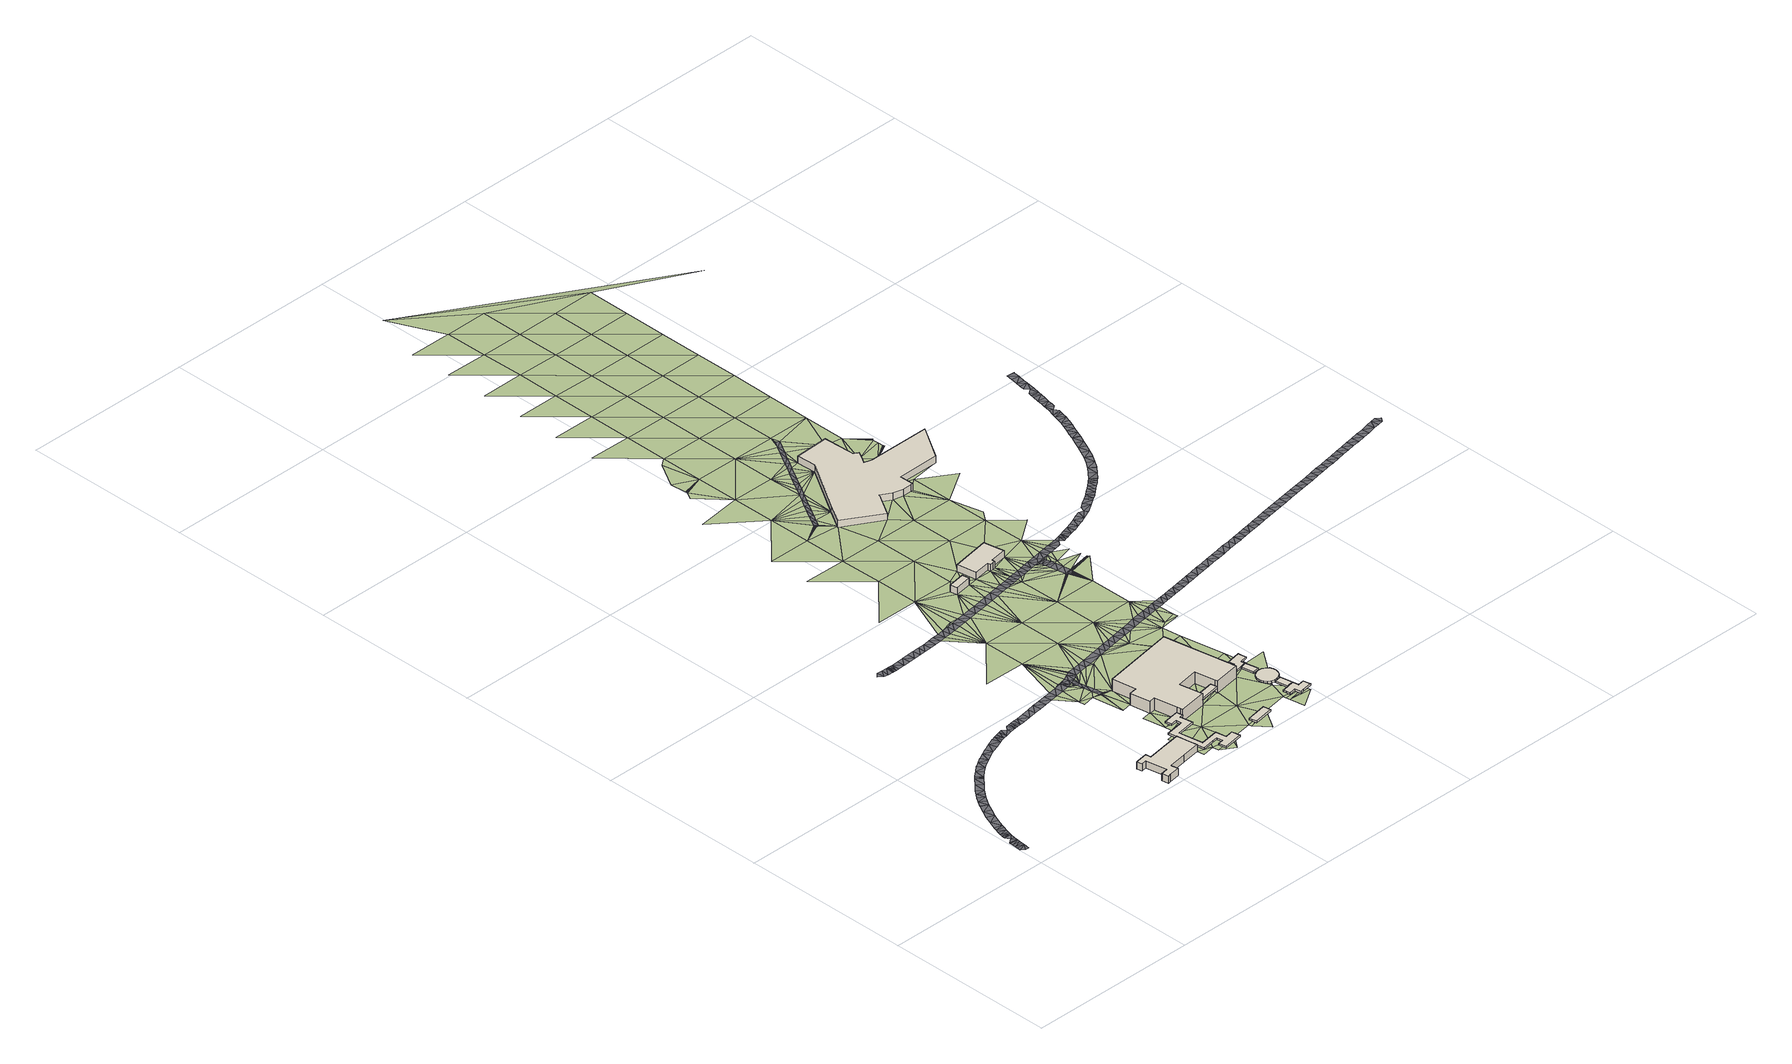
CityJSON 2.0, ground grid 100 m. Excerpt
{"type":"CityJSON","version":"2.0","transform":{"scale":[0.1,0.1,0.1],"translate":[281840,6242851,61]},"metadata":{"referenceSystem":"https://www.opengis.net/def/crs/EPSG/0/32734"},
"CityObjects":{
"building1":{"type":"Building","attributes":{"osm_building":"yes","osm_building:levels":"1","osm_layer":"1","plus_code":"4FRW3J9R+597","ground_height":62.31,"building_height":4.1,"roof_height":66.41},"geometry":[{"type":"Solid","lod":"1","boundaries":[[[[0,1,2,3]],[[1,4,5,2]],[[4,6,7,5]],[[6,8,9,7]],[[8,10,11,9]],[[10,12,13,11]],[[12,14,15,13]],[[14,16,17,15]],[[16,18,19,17]],[[18,20,21,19]],[[20,22,23,21]],[[22,24,25,23]],[[24,26,27,25]],[[26,28,29,27]],[[28,30,31,29]],[[30,32,33,31]],[[32,0,3,33]],[[3,2,5,7,9,11,13,15,17,19,21,23,25,27,29,31,33]],[[32,30,28,26,24,22,20,18,16,14,12,10,8,6,4,1,0]]]]}]},
"building2":{"type":"Building","attributes":{"osm_building":"roof","osm_building:levels":"1","osm_layer":"1","ground_height":62.31,"bottom_roof_height":65.11,"top_roof_height":66.11},"geometry":[{"type":"Solid","lod":"1","boundaries":[[[[34,35,36,37]],[[35,38,39,36]],[[38,40,41,39]],[[40,42,43,41]],[[42,44,45,43]],[[44,46,47,45]],[[46,48,49,47]],[[48,50,51,49]],[[50,52,53,51]],[[52,54,55,53]],[[54,56,57,55]],[[56,58,59,57]],[[58,60,61,59]],[[60,62,63,61]],[[62,64,65,63]],[[64,66,67,65]],[[66,68,69,67]],[[68,70,71,69]],[[70,72,73,71]],[[72,74,75,73]],[[74,76,77,75]],[[76,78,79,77]],[[78,80,81,79]],[[80,82,83,81]],[[82,84,85,83]],[[84,86,87,85]],[[86,34,37,87]],[[37,36,39,41,43,45,47,49,51,53,55,57,59,61,63,65,67,69,71,73,75,77,79,81,83,85,87]],[[86,84,82,80,78,76,74,72,70,68,66,64,62,60,58,56,54,52,50,48,46,44,42,40,38,35,34]]]]}]},
"building3":{"type":"Building","attributes":{"osm_building":"roof","osm_building:levels":"1","osm_layer":"1","ground_height":62.25,"bottom_roof_height":65.05,"top_roof_height":66.05},"geometry":[{"type":"Solid","lod":"1","boundaries":[[[[88,89,90,91]],[[89,92,93,90]],[[92,94,95,93]],[[94,96,97,95]],[[96,98,99,97]],[[98,88,91,99]],[[91,90,93,95,97,99]],[[98,96,94,92,89,88]]]]}]},
"building4":{"type":"Building","attributes":{"osm_building":"roof","osm_building:levels":"1","osm_layer":"1","ground_height":62.51,"bottom_roof_height":65.31,"top_roof_height":66.31},"geometry":[{"type":"Solid","lod":"1","boundaries":[[[[100,101,102,103]],[[101,104,105,102]],[[104,106,107,105]],[[106,108,109,107]],[[108,110,111,109]],[[110,100,103,111]],[[103,102,105,107,109,111]],[[110,108,106,104,101,100]]]]}]},
"building5":{"type":"Building","attributes":{"osm_building":"university","osm_building:levels":"2","osm_leisure":"sports_hall","osm_sport":"multi","osm_address":"Minor Sport Hall Bellville 7530 Cape Town","plus_code":"4FRW3J9R+8HF","ground_height":62.51,"building_height":6.9,"roof_height":69.41},"geometry":[{"type":"Solid","lod":"1","boundaries":[[[[112,113,114,115]],[[113,116,117,114]],[[116,118,119,117]],[[118,120,121,119]],[[120,122,123,121]],[[122,124,125,123]],[[124,126,127,125]],[[126,128,129,127]],[[128,130,131,129]],[[130,132,133,131]],[[132,134,135,133]],[[134,136,137,135]],[[136,138,139,137]],[[138,140,141,139]],[[140,142,143,141]],[[142,144,145,143]],[[144,146,147,145]],[[146,148,149,147]],[[148,150,151,149]],[[150,152,153,151]],[[152,112,115,153]],[[115,114,117,119,121,123,125,127,129,131,133,135,137,139,141,143,145,147,149,151,153]],[[152,150,148,146,144,142,140,138,136,134,132,130,128,126,124,122,120,118,116,113,112]]]]}]},
"building6":{"type":"Building","attributes":{"osm_building":"roof","osm_building:levels":"1","osm_layer":"1","ground_height":62.48,"bottom_roof_height":65.28,"top_roof_height":66.28},"geometry":[{"type":"Solid","lod":"1","boundaries":[[[[154,155,156,157]],[[155,158,159,156]],[[158,160,161,159]],[[160,162,163,161]],[[162,164,165,163]],[[164,166,167,165]],[[166,168,169,167]],[[168,170,171,169]],[[170,172,173,171]],[[172,174,175,173]],[[174,176,177,175]],[[176,178,179,177]],[[178,154,157,179]],[[157,156,159,161,163,165,167,169,171,173,175,177,179]],[[178,176,174,172,170,168,166,164,162,160,158,155,154]]]]}]},
"building7":{"type":"Building","attributes":{"osm_amenity":"toilets","osm_building":"public","osm_building:levels":"1","osm_address":"Bellville 7530 Cape Town","plus_code":"4FRW3J9R+RG3","ground_height":62.55,"building_height":4.1,"roof_height":66.65},"geometry":[{"type":"Solid","lod":"1","boundaries":[[[[180,181,182,183]],[[181,184,185,182]],[[184,186,187,185]],[[186,180,183,187]],[[183,182,185,187]],[[186,184,181,180]]]]}]},
"building8":{"type":"Building","attributes":{"osm_building":"roof","osm_building:levels":"1","osm_layer":"1","ground_height":62.52,"bottom_roof_height":65.32,"top_roof_height":66.32},"geometry":[{"type":"Solid","lod":"1","boundaries":[[[[188,189,190,191]],[[189,192,193,190]],[[192,194,195,193]],[[194,196,197,195]],[[196,188,191,197]],[[191,190,193,195,197]],[[196,194,192,189,188]]]]}]},
"building9":{"type":"Building","attributes":{"osm_building":"roof","osm_building:levels":"1","osm_historic":"memorial","osm_layer":"1","osm_memorial":"memorial","osm_name":"Dome of Remembrance","osm_note":"annual ceremony for those students and staff that have passed on.","ground_height":62.52,"bottom_roof_height":65.32,"top_roof_height":66.32},"geometry":[{"type":"Solid","lod":"1","boundaries":[[[[198,199,200,201]],[[199,202,203,200]],[[202,204,205,203]],[[204,206,207,205]],[[206,208,209,207]],[[208,210,211,209]],[[210,212,213,211]],[[212,214,215,213]],[[214,216,217,215]],[[216,218,219,217]],[[218,220,221,219]],[[220,222,223,221]],[[222,224,225,223]],[[224,226,227,225]],[[226,228,229,227]],[[228,230,231,229]],[[230,232,233,231]],[[232,234,235,233]],[[234,236,237,235]],[[236,198,201,237]],[[201,200,203,205,207,209,211,213,215,217,219,221,223,225,227,229,231,233,235,237]],[[236,234,232,230,228,226,224,222,220,218,216,214,212,210,208,206,204,202,199,198]]]]}]},
"building10":{"type":"Building","attributes":{"osm_building":"roof","osm_building:levels":"1","osm_layer":"1","ground_height":62.75,"bottom_roof_height":65.55,"top_roof_height":66.55},"geometry":[{"type":"Solid","lod":"1","boundaries":[[[[238,239,240,241]],[[239,242,243,240]],[[242,244,245,243]],[[244,246,247,245]],[[246,238,241,247]],[[241,240,243,245,247]],[[246,244,242,239,238]]]]}]},
"building11":{"type":"Building","attributes":{"osm_building":"roof","osm_building:levels":"1","osm_layer":"1","ground_height":62.75,"bottom_roof_height":65.55,"top_roof_height":66.55},"geometry":[{"type":"Solid","lod":"1","boundaries":[[[[248,249,250,251]],[[249,252,253,250]],[[252,254,255,253]],[[254,256,257,255]],[[256,258,259,257]],[[258,260,261,259]],[[260,262,263,261]],[[262,264,265,263]],[[264,266,267,265]],[[266,268,269,267]],[[268,270,271,269]],[[270,272,273,271]],[[272,248,251,273]],[[251,250,253,255,257,259,261,263,265,267,269,271,273]],[[272,270,268,266,264,262,260,258,256,254,252,249,248]]]]}]},
"building12":{"type":"Building","attributes":{"osm_building":"yes","osm_building:levels":"1","osm_address":"Bellville 7530 Cape Town","plus_code":"4FRW3J9R+RJC","ground_height":62.49,"building_height":4.1,"roof_height":66.59},"geometry":[{"type":"Solid","lod":"1","boundaries":[[[[274,275,276,277]],[[275,278,279,276]],[[278,280,281,279]],[[280,282,283,281]],[[282,284,285,283]],[[284,286,287,285]],[[286,288,289,287]],[[288,290,291,289]],[[290,274,277,291]],[[277,276,279,281,283,285,287,289,291]],[[290,288,286,284,282,280,278,275,274]]]]}]},
"building13":{"type":"Building","attributes":{"osm_building":"university","osm_building:levels":"1","osm_website":"https://www.saretec.org.za/","osm_address":"South African Renewable Energy Technology Centre (SARETEC) Bellville 7530 Cape Town","plus_code":"4FRW3JCR+5P2","ground_height":61.95,"building_height":4.1,"roof_height":66.05},"geometry":[{"type":"Solid","lod":"1","boundaries":[[[[292,293,294,295]],[[293,296,297,294]],[[296,298,299,297]],[[298,300,301,299]],[[300,302,303,301]],[[302,304,305,303]],[[304,306,307,305]],[[306,308,309,307]],[[308,310,311,309]],[[310,312,313,311]],[[312,314,315,313]],[[314,316,317,315]],[[316,318,319,317]],[[318,320,321,319]],[[320,322,323,321]],[[322,324,325,323]],[[324,326,327,325]],[[326,328,329,327]],[[328,292,295,329]],[[295,294,297,299,301,303,305,307,309,311,313,315,317,319,321,323,325,327,329]],[[328,326,324,322,320,318,316,314,312,310,308,306,304,302,300,298,296,293,292]]]]}]},
"terrain1":{"type":"TINRelief","geometry":[{"type":"CompositeSurface","lod":"1","boundaries":[[[330,331,332]],[[330,333,331]],[[334,333,335]],[[335,336,334]],[[337,338,339]],[[333,330,340]],[[335,333,340]],[[341,342,330]],[[339,343,337]],[[344,345,339]],[[342,341,346]],[[347,335,130]],[[128,348,347]],[[349,348,350]],[[351,343,339]],[[330,342,340]],[[352,339,345]],[[353,354,355]],[[348,356,350]],[[340,130,335]],[[357,342,346]],[[130,128,347]],[[358,359,345]],[[354,360,361]],[[128,356,348]],[[352,351,339]],[[351,362,343]],[[363,358,364]],[[365,359,358]],[[366,365,358]],[[366,358,367]],[[367,358,368]],[[363,368,358]],[[369,361,360]],[[370,371,345]],[[371,372,345]],[[373,370,345]],[[374,373,345]],[[374,345,375]],[[376,375,345]],[[377,376,345]],[[377,345,359]],[[355,354,361]],[[345,372,352]],[[378,355,379]],[[380,381,362]],[[382,381,380]],[[380,383,382]],[[356,384,350]],[[385,361,369]],[[380,362,351]],[[363,364,386]],[[387,386,364]],[[380,388,383]],[[380,389,388]],[[355,361,385]],[[390,387,364]],[[387,390,391]],[[392,391,390]],[[392,390,393]],[[394,393,390]],[[394,390,395]],[[396,395,390]],[[396,390,397]],[[398,397,390]],[[398,390,399]],[[364,400,390]],[[399,390,401]],[[402,401,390]],[[402,390,403]],[[404,403,390]],[[404,390,405]],[[405,390,406]],[[390,407,406]],[[342,408,340]],[[409,407,390]],[[410,411,412]],[[355,385,413]],[[414,130,340]],[[411,410,415]],[[410,416,417]],[[355,413,418]],[[410,419,415]],[[420,379,421]],[[422,355,418]],[[422,423,355]],[[424,355,423]],[[417,419,410]],[[409,425,416]],[[426,355,424]],[[427,421,379]],[[390,425,409]],[[416,428,417]],[[408,429,340]],[[427,379,430]],[[429,414,340]],[[416,425,428]],[[431,430,379]],[[432,433,434]],[[433,435,436]],[[379,355,437]],[[426,437,355]],[[438,431,379]],[[439,408,440]],[[441,436,435]],[[379,442,438]],[[443,440,444]],[[436,434,433]],[[425,390,445]],[[437,426,446]],[[447,428,425]],[[441,448,436]],[[429,408,439]],[[442,379,449]],[[450,451,414]],[[452,434,453]],[[440,443,439]],[[454,455,451]],[[446,456,437]],[[448,434,436]],[[414,429,457]],[[447,425,445]],[[450,414,457]],[[449,379,458]],[[437,458,379]],[[454,451,450]],[[434,448,459]],[[460,437,456]],[[390,461,445]],[[462,429,439]],[[463,453,464]],[[465,437,460]],[[449,458,466]],[[434,459,186]],[[457,429,467]],[[465,468,437]],[[186,459,469]],[[470,466,458]],[[471,445,472]],[[434,186,184]],[[186,469,473]],[[462,474,429]],[[464,475,476]],[[470,458,477]],[[467,429,474]],[[458,437,478]],[[479,453,434]],[[472,480,471]],[[184,481,434]],[[468,478,437]],[[473,482,186]],[[477,458,483]],[[472,445,461]],[[480,472,484]],[[485,476,475]],[[186,482,486]],[[464,453,479]],[[487,483,458]],[[488,489,490]],[[434,481,479]],[[478,468,491]],[[492,484,472]],[[489,493,494]],[[462,494,493]],[[180,186,486]],[[474,462,493]],[[478,491,495]],[[492,472,496]],[[472,461,497]],[[498,499,467]],[[500,499,498]],[[184,181,481]],[[487,458,501]],[[502,489,488]],[[503,500,498]],[[502,493,489]],[[501,458,478]],[[486,504,180]],[[505,467,474]],[[506,478,495]],[[496,472,507]],[[485,508,509]],[[510,475,464]],[[467,505,498]],[[511,180,504]],[[512,478,506]],[[513,472,497]],[[514,503,515]],[[503,498,516]],[[517,464,479]],[[274,481,181]],[[515,497,514]],[[275,181,180]],[[518,485,475]],[[507,472,513]],[[519,487,501]],[[275,180,511]],[[274,479,481]],[[520,478,512]],[[521,475,522]],[[475,523,522]],[[524,475,521]],[[523,475,525]],[[524,526,475]],[[525,475,527]],[[516,515,503]],[[528,475,526]],[[527,475,529]],[[530,475,528]],[[531,529,475]],[[532,475,530]],[[533,531,475]],[[534,475,532]],[[535,533,475]],[[518,475,534]],[[535,475,536]],[[537,536,475]],[[538,537,475]],[[505,539,498]],[[181,275,274]],[[510,464,517]],[[539,540,498]],[[541,542,508]],[[516,498,540]],[[275,511,543]],[[501,544,519]],[[510,538,475]],[[505,474,545]],[[546,478,520]],[[515,513,497]],[[507,513,547]],[[548,485,518]],[[549,521,522]],[[550,551,541]],[[552,551,550]],[[550,553,552]],[[550,554,555]],[[553,550,556]],[[555,557,550]],[[550,558,556]],[[550,557,559]],[[558,550,560]],[[550,559,561]],[[550,562,560]],[[550,561,563]],[[564,562,550]],[[550,563,564]],[[565,554,550]],[[501,566,544]],[[280,275,543]],[[567,485,548]],[[513,568,547]],[[569,544,566]],[[508,550,541]],[[570,538,510]],[[571,501,478]],[[510,572,570]],[[573,572,510]],[[573,510,574]],[[574,510,575]],[[510,576,575]],[[576,510,577]],[[578,577,510]],[[510,579,578]],[[543,580,280]],[[579,510,581]],[[581,510,582]],[[582,510,583]],[[510,584,583]],[[546,571,478]],[[567,585,485]],[[278,275,280]],[[584,510,586]],[[566,587,569]],[[588,568,513]],[[280,580,589]],[[479,274,590]],[[485,591,508]],[[592,565,550]],[[587,566,593]],[[594,485,585]],[[595,588,513]],[[280,589,596]],[[517,479,590]],[[593,566,597]],[[596,282,280]],[[485,594,598]],[[599,586,510]],[[546,600,571]],[[284,282,596]],[[588,595,601]],[[602,566,501]],[[586,599,603]],[[596,604,284]],[[595,513,605]],[[597,566,606]],[[510,517,607]],[[598,591,485]],[[284,604,608]],[[609,603,599]],[[571,600,610]],[[601,595,611]],[[612,592,550]],[[613,501,571]],[[612,614,615]],[[616,611,595]],[[609,599,617]],[[595,605,616]],[[274,290,590]],[[288,286,284]],[[618,606,566]],[[508,619,550]],[[610,620,571]],[[501,621,622]],[[501,622,602]],[[501,623,621]],[[501,624,623]],[[624,501,625]],[[625,501,626]],[[626,501,627]],[[288,284,608]],[[627,501,613]],[[508,591,628]],[[599,629,617]],[[608,630,288]],[[616,631,611]],[[632,571,620]],[[617,629,633]],[[602,618,566]],[[634,606,618]],[[635,517,590]],[[635,607,517]],[[629,599,636]],[[637,288,630]],[[550,619,612]],[[571,632,638]],[[629,636,633]],[[639,634,640]],[[288,637,641]],[[628,619,508]],[[642,643,614]],[[644,288,641]],[[640,634,618]],[[639,645,646]],[[645,639,640]],[[647,627,613]],[[647,613,648]],[[649,648,613]],[[650,649,613]],[[628,591,651]],[[652,650,613]],[[645,653,646]],[[654,652,613]],[[644,655,288]],[[653,656,646]],[[657,654,613]],[[656,658,646]],[[657,613,659]],[[660,659,613]],[[660,613,661]],[[662,661,613]],[[662,613,663]],[[663,613,664]],[[665,664,613]],[[666,665,613]],[[666,613,667]],[[668,667,613]],[[669,628,651]],[[292,636,599]],[[614,612,670]],[[288,671,290]],[[672,673,642]],[[674,628,669]],[[671,288,655]],[[675,676,677]],[[677,678,675]],[[590,290,679]],[[636,292,680]],[[681,607,635]],[[619,670,612]],[[682,683,678]],[[682,684,683]],[[684,682,685]],[[668,613,686]],[[674,687,628]],[[678,677,682]],[[635,590,679]],[[688,668,689]],[[690,691,688]],[[691,692,693]],[[694,695,693]],[[696,697,695]],[[698,697,699]],[[698,700,701]],[[702,701,703]],[[704,607,681]],[[702,705,676]],[[706,680,292]],[[628,687,707]],[[708,671,655]],[[709,682,677]],[[677,676,705]],[[628,710,619]],[[642,614,711]],[[712,706,292]],[[713,714,672]],[[671,679,290]],[[628,707,710]],[[708,715,671]],[[709,677,716]],[[712,292,717]],[[711,614,670]],[[681,635,718]],[[715,719,671]],[[717,292,720]],[[721,619,710]],[[642,722,672]],[[671,719,723]],[[718,635,724]],[[724,635,679]],[[721,725,619]],[[726,727,713]],[[328,720,292]],[[328,728,720]],[[619,729,670]],[[722,642,711]],[[619,725,730]],[[328,731,728]],[[679,671,732]],[[328,733,731]],[[730,729,619]],[[734,713,672]],[[735,718,724]],[[736,724,679]],[[737,738,726]],[[711,670,739]],[[724,740,735]],[[672,722,734]],[[328,326,733]],[[739,670,729]],[[740,724,741]],[[742,740,741]],[[729,730,743]],[[744,726,713]],[[326,745,733]],[[746,729,743]],[[747,729,746]],[[711,748,722]],[[749,750,751]],[[326,752,745]],[[734,744,713]],[[752,326,747]],[[711,739,748]],[[751,753,749]],[[754,741,724]],[[749,753,755]],[[737,726,756]],[[742,741,757]],[[729,747,758]],[[734,722,759]],[[755,760,761]],[[744,756,726]],[[762,737,763]],[[760,326,761]],[[729,758,739]],[[758,747,326]],[[722,748,759]],[[753,764,755]],[[765,760,755]],[[766,744,734]],[[326,760,758]],[[756,763,737]],[[755,764,767]],[[755,767,768]],[[768,765,755]],[[769,753,770]],[[770,753,771]],[[753,769,772]],[[771,753,773]],[[774,753,772]],[[775,773,753]],[[775,753,776]],[[776,753,777]],[[753,778,777]],[[753,774,764]],[[748,739,779]],[[734,759,766]],[[760,765,780]],[[781,760,780]],[[760,781,782]],[[779,739,758]],[[783,760,782]],[[760,783,784]],[[784,785,760]],[[786,760,785]],[[786,787,760]],[[788,760,787]],[[789,760,788]],[[756,744,790]],[[759,748,791]],[[766,790,744]],[[779,791,748]],[[792,763,756]],[[763,793,762]],[[766,759,794]],[[790,792,756]],[[791,794,759]],[[790,766,795]],[[795,766,794]],[[792,793,763]],[[796,792,790]],[[795,796,790]],[[796,793,792]],[[762,793,797]]]}]},
"road1":{"type":"Road","attributes":{"osm_highway":"service","osm_lanes":"1","osm_surface":"asphalt"},"geometry":[{"type":"MultiSurface","lod":"1","boundaries":[[[377,372,370]],[[371,370,372]],[[407,352,372]],[[377,370,373]],[[377,359,365]],[[365,366,377]],[[366,386,377]],[[377,403,372]],[[376,377,375]],[[373,375,377]],[[373,374,375]],[[416,352,409]],[[380,351,410]],[[416,410,351]],[[351,352,416]],[[380,410,389]],[[389,798,388]],[[798,389,412]],[[412,411,798]],[[389,410,412]],[[367,386,366]],[[368,363,386]],[[386,387,391]],[[386,403,377]],[[393,386,391]],[[392,393,391]],[[393,398,386]],[[394,395,396]],[[396,398,394]],[[394,398,393]],[[398,396,397]],[[398,399,401]],[[398,401,403]],[[403,401,402]],[[409,352,407]],[[403,407,372]],[[407,404,405]],[[404,407,403]],[[386,398,403]],[[405,406,407]],[[367,368,386]]]}]},
"road2":{"type":"Road","attributes":{"osm_access":"private","osm_highway":"service","osm_is_in":"Bellville Campus, Cape Peninsula University of Technology, Bellville, Western Cape, South Africa","osm_lanes":"2","osm_maxspeed":"30","osm_name":"Business Way","osm_surface":"asphalt"},"geometry":[{"type":"MultiSurface","lod":"1","boundaries":[[[799,800,801]],[[802,803,804]],[[804,800,805]],[[801,806,799]],[[807,808,799]],[[809,800,799]],[[809,805,800]],[[802,804,805]],[[805,809,810]],[[811,802,812]],[[802,811,803]],[[812,802,813]],[[799,806,807]],[[812,813,814]],[[815,816,817]],[[818,814,813]],[[819,815,820]],[[820,821,819]],[[821,820,822]],[[822,823,824]],[[817,816,818]],[[820,815,817]],[[823,822,825]],[[825,822,820]],[[826,827,828]],[[829,830,826]],[[827,826,830]],[[828,823,831]],[[824,823,828]],[[817,818,832]],[[813,832,818]],[[833,829,826]],[[834,835,829]],[[834,829,833]],[[835,834,836]],[[836,834,837]],[[837,838,839]],[[837,834,840]],[[826,828,831]],[[839,838,841]],[[838,837,840]],[[841,838,842]],[[842,838,843]],[[844,842,845]],[[846,847,845]],[[845,847,844]],[[846,845,848]],[[842,843,845]],[[849,846,850]],[[851,850,852]],[[850,851,849]],[[846,848,850]],[[852,853,854]],[[853,852,850]],[[854,855,856]],[[857,856,858]],[[859,854,853]],[[855,858,856]],[[858,860,861]],[[857,858,862]],[[862,858,861]],[[863,864,865]],[[864,866,861]],[[860,864,861]],[[863,865,867]],[[855,854,859]],[[866,864,868]],[[867,869,863]],[[863,868,864]],[[870,871,867]],[[867,872,869]],[[867,871,872]],[[871,873,874]],[[871,870,873]],[[875,873,876]],[[875,877,878]],[[875,876,877]],[[879,873,875]],[[880,881,882]],[[883,881,884]],[[884,877,883]],[[885,882,886]],[[873,879,874]],[[884,887,877]],[[878,877,887]],[[888,881,889]],[[885,890,891]],[[888,884,881]],[[885,892,882]],[[881,880,889]],[[882,892,880]],[[890,893,891]],[[893,894,895]],[[893,890,894]],[[885,886,890]],[[895,896,897]],[[896,898,899]],[[900,899,898]],[[897,896,899]],[[901,902,903]],[[902,901,899]],[[903,902,904]],[[900,902,899]],[[905,904,906]],[[907,908,338]],[[908,905,906]],[[354,337,343]],[[360,362,381]],[[343,362,360]],[[337,909,338]],[[905,903,904]],[[381,382,360]],[[905,908,907]],[[337,353,909]],[[909,907,338]],[[383,360,382]],[[354,343,360]],[[369,360,383]],[[337,354,353]],[[369,383,388]],[[798,385,369]],[[798,411,413]],[[413,411,415]],[[385,798,413]],[[418,423,422]],[[419,418,413]],[[424,423,418]],[[419,413,415]],[[798,369,388]],[[895,894,896]],[[426,419,417]],[[446,417,428]],[[456,428,447]],[[424,419,426]],[[456,446,428]],[[417,446,426]],[[447,445,456]],[[419,424,418]],[[465,460,445]],[[468,471,480]],[[471,465,445]],[[492,495,484]],[[480,484,491]],[[512,496,507]],[[492,496,495]],[[512,507,547]],[[445,460,456]],[[491,468,480]],[[496,506,495]],[[495,491,484]],[[547,520,512]],[[546,520,547]],[[512,506,496]],[[465,471,468]],[[546,588,600]],[[588,601,610]],[[611,620,601]],[[600,588,610]],[[611,632,620]],[[620,610,601]],[[632,631,910]],[[632,611,631]],[[588,546,568]],[[568,546,547]],[[910,911,912]],[[912,911,913]],[[914,913,911]],[[638,910,912]],[[915,916,917]],[[913,914,917]],[[910,638,632]],[[918,916,915]],[[919,920,921]],[[922,920,919]],[[918,922,923]],[[913,917,924]],[[918,923,916]],[[916,924,917]],[[921,925,926]],[[922,927,923]],[[919,921,928]],[[928,921,926]],[[919,927,922]],[[925,929,926]],[[930,931,929]],[[930,932,933]],[[932,930,929]],[[934,935,936]],[[933,936,937]],[[938,939,940]],[[941,934,942]],[[940,942,938]],[[929,931,926]],[[930,933,937]],[[943,937,936]],[[936,935,943]],[[935,934,941]],[[944,940,945]],[[942,940,941]],[[946,947,944]],[[948,946,949]],[[947,946,948]],[[950,951,952]],[[949,952,948]],[[953,954,955]],[[950,954,956]],[[957,955,958]],[[946,944,945]],[[945,940,939]],[[951,950,956]],[[953,956,954]],[[953,955,957]],[[959,957,958]],[[952,951,948]],[[960,961,962]],[[961,960,959]],[[960,962,963]],[[963,962,964]],[[965,966,967]],[[963,964,967]],[[967,964,965]],[[961,959,958]],[[968,969,966]],[[970,971,972]],[[968,970,969]],[[969,970,972]],[[973,974,975]],[[973,972,971]],[[975,974,976]],[[974,973,971]],[[968,966,965]],[[977,976,978]],[[979,980,981]],[[979,978,980]],[[977,978,979]],[[982,983,984]],[[985,983,986]],[[981,980,985]],[[987,984,988]],[[976,977,975]],[[981,985,986]],[[983,982,986]],[[988,989,990]],[[991,989,992]],[[984,987,982]],[[987,988,990]],[[993,991,992]],[[991,990,989]],[[992,994,993]],[[995,994,996]],[[996,997,995]],[[998,999,997]],[[995,1000,994]],[[995,997,999]],[[994,1000,993]]]}]},
"road3":{"type":"Road","attributes":{"osm_access":"private","osm_highway":"service","osm_lanes":"2","osm_surface":"asphalt"},"geometry":[{"type":"MultiSurface","lod":"1","boundaries":[[[623,602,621]],[[624,625,623]],[[622,621,602]],[[626,623,625]],[[649,650,652]],[[649,652,647]],[[602,623,698]],[[626,627,647]],[[648,649,647]],[[647,652,626]],[[659,623,626]],[[652,659,626]],[[645,678,653]],[[675,645,640]],[[602,676,618]],[[656,653,684]],[[685,1001,658]],[[658,684,685]],[[684,653,683]],[[658,656,684]],[[640,618,675]],[[654,659,652]],[[664,623,659]],[[660,661,659]],[[664,659,661]],[[663,664,661]],[[698,623,664]],[[661,662,663]],[[665,668,664]],[[667,668,665]],[[668,688,691]],[[691,664,668]],[[665,666,667]],[[691,698,664]],[[698,702,602]],[[698,695,697]],[[693,695,698]],[[676,602,702]],[[678,683,653]],[[645,675,678]],[[618,676,675]],[[691,693,698]],[[698,701,702]],[[654,657,659]]]}]},
"road4":{"type":"Road","attributes":{"osm_highway":"service","osm_lanes":"1"},"geometry":[{"type":"MultiSurface","lod":"1","boundaries":[[[537,538,536]],[[527,529,525]],[[535,529,531]],[[535,536,529]],[[535,531,533]],[[529,536,549]],[[536,538,572]],[[536,572,549]],[[579,573,574]],[[573,579,572]],[[575,579,574]],[[576,577,578]],[[576,578,579]],[[579,581,582]],[[549,572,579]],[[579,575,576]],[[572,538,570]],[[583,579,582]],[[526,549,528]],[[524,549,526]],[[549,524,521]],[[522,523,525]],[[525,529,549]],[[525,549,522]],[[534,583,584]],[[528,532,530]],[[532,528,549]],[[532,549,534]],[[534,549,579]],[[584,518,534]],[[584,548,518]],[[584,586,548]],[[534,579,583]],[[586,567,548]],[[567,586,603]],[[603,609,585]],[[585,609,594]],[[603,585,567]],[[594,617,598]],[[617,594,609]],[[598,617,633]],[[636,591,598]],[[591,636,680]],[[636,598,633]],[[669,651,706]],[[651,591,680]],[[706,651,680]],[[706,712,674]],[[687,674,712]],[[706,674,669]],[[687,717,720]],[[717,687,712]],[[707,720,728]],[[720,707,687]],[[707,728,710]],[[710,731,721]],[[731,710,728]],[[721,731,725]],[[725,733,730]],[[733,725,731]],[[730,733,745]],[[743,730,752]],[[752,730,745]],[[743,747,746]],[[747,743,752]]]}]},
"road5":{"type":"Road","attributes":{"osm_access":"private","osm_highway":"service","osm_is_in":"Bellville Campus, Cape Peninsula University of Technology, Bellville, Western Cape, South Africa","osm_lanes":"2","osm_maxspeed":"30","osm_name":"Recreation Way","osm_surface":"asphalt"},"geometry":[{"type":"MultiSurface","lod":"1","boundaries":[[[1002,1003,1004]],[[1002,1005,1006]],[[1005,1007,1006]],[[1008,1009,1010]],[[1011,1008,1010]],[[1012,1013,1014]],[[1011,1015,1008]],[[1016,1014,1009]],[[1013,1006,1007]],[[1017,1015,1018]],[[1016,1012,1014]],[[1009,1019,1016]],[[1012,1006,1013]],[[1020,1021,1004]],[[1003,1002,1006]],[[1004,1003,1020]],[[1008,1015,1022]],[[1008,1019,1009]],[[1023,1024,1025]],[[1022,1015,1017]],[[1026,1017,1024]],[[1024,1023,1026]],[[1025,1027,1023]],[[1018,1024,1017]],[[1028,1029,1030]],[[1028,1030,1031]],[[1027,1029,1028]],[[1028,1032,1033]],[[1031,1032,1028]],[[420,1033,1032]],[[1029,1027,1025]],[[421,427,433]],[[435,427,430]],[[430,431,441]],[[442,441,438]],[[431,438,441]],[[420,421,1034]],[[448,442,449]],[[1033,420,1034]],[[1034,421,432]],[[433,427,435]],[[441,442,448]],[[430,441,435]],[[433,432,421]],[[469,459,466]],[[470,473,466]],[[483,486,477]],[[470,477,473]],[[487,504,483]],[[459,448,449]],[[449,466,459]],[[466,473,469]],[[504,487,519]],[[477,482,473]],[[482,477,486]],[[511,504,519]],[[483,504,486]],[[544,569,543]],[[580,569,587]],[[596,593,597]],[[587,593,589]],[[544,511,519]],[[608,597,606]],[[544,543,511]],[[543,569,580]],[[589,580,587]],[[608,604,597]],[[596,597,604]],[[593,596,589]],[[634,639,630]],[[634,630,608]],[[630,639,637]],[[646,644,639]],[[641,637,639]],[[639,644,641]],[[634,608,606]],[[708,1001,685]],[[709,708,682]],[[685,682,708]],[[715,709,1035]],[[1001,644,658]],[[646,658,644]],[[1036,719,1035]],[[644,1001,655]],[[715,708,709]],[[719,715,1035]],[[719,1037,723]],[[655,1001,708]],[[1038,1039,1040]],[[1041,1042,1043]],[[1043,1040,1041]],[[1037,1038,723]],[[1037,1039,1038]],[[1038,1040,1043]],[[1043,1044,1045]],[[1043,1042,1044]],[[1037,719,1036]],[[1046,1044,1047]],[[1046,1047,1048]],[[1049,1046,1050]],[[1050,1051,1049]],[[1051,1050,1052]],[[1046,1048,1050]],[[1053,1054,1051]],[[1051,1054,1055]],[[1056,1057,1054]],[[1054,1058,1055]],[[1056,1059,1057]],[[1060,1057,1059]],[[1053,1051,1052]],[[1057,1058,1054]],[[1061,1057,1060]],[[1062,1057,1061]],[[1062,1061,1063]],[[1064,1063,1065]],[[1064,1066,1067]],[[1065,1063,1061]],[[1066,1068,1069]],[[1066,1069,1067]],[[1070,1071,1069]],[[1071,1070,1072]],[[1073,1070,1069]],[[1069,1068,1073]],[[1066,1064,1065]],[[1074,1075,1076]],[[1074,1076,1072]],[[1076,1075,1077]],[[1075,1078,1077]],[[1079,1077,1078]],[[1074,1072,1070]],[[1080,1081,1082]],[[1078,1081,1079]],[[1080,1082,1083]],[[1081,1080,1079]],[[1080,1083,1084]],[[1080,1084,1085]],[[1085,1084,1086]],[[1087,1086,1088]],[[1086,1089,1090]],[[1084,1088,1086]],[[1090,1089,1091]],[[1089,1092,1091]],[[1093,1091,1092]],[[1094,1091,1095]],[[1094,1095,1096]],[[1091,1093,1095]],[[1096,1095,1097]],[[1089,1086,1087]],[[1096,1098,1099]],[[1096,1097,1098]],[[1099,1098,1100]],[[1101,1102,1100]],[[1103,1104,1100]],[[1102,1101,1105]],[[1100,1098,1103]],[[1106,1107,1105]],[[1106,1105,1101]],[[1108,1107,1109]],[[1109,1107,1106]],[[1108,1109,1110]],[[1108,1110,1111]],[[1101,1100,1104]],[[1112,1113,1114]],[[1113,1112,1108]],[[1115,1114,1116]],[[1115,1117,1118]],[[1118,1119,1120]],[[1115,1118,1121]],[[1121,1118,1120]],[[1122,1123,1120]],[[1122,1124,1123]],[[1125,1116,1114]],[[1125,1114,1113]],[[1108,1111,1113]],[[1119,1126,1120]],[[1127,1128,1129]],[[1130,1124,1122]],[[1128,1131,1132]],[[1126,1122,1120]],[[1117,1115,1116]],[[1127,1129,1124]],[[1132,1131,1133]],[[1133,1131,1134]],[[1131,1128,1127]],[[1124,1130,1127]],[[1133,1134,1135]],[[1136,1137,1133]],[[1138,1137,1136]],[[1136,1139,1138]],[[1140,1141,1139]],[[1141,1140,1142]],[[1136,1133,1135]],[[1143,1140,1139]],[[1140,1144,1142]],[[1144,1145,1142]],[[1143,1139,1136]],[[1046,1045,1044]]]}]}
},
"vertices":[
[1110,106,11],[1218,123,11],[1218,123,54],[1110,106,54],[1208,184,11],[1208,184,54],[1198,244,11],[1198,244,54],[1090,228,11],[1090,228,54],[983,210,11],[983,210,54],[978,242,11],[978,242,54],[912,231,11],[912,231,54],[902,229,11],[902,229,54],[908,197,11],[908,197,54],[940,202,11],[940,202,54],[961,78,11],[961,78,54],[920,71,11],[920,71,54],[927,30,11],[927,30,54],[942,34,11],[942,34,54],[1008,44,11],[1008,44,54],[1000,87,11],[1000,87,54],
[1344,391,41],[1251,376,41],[1251,376,51],[1344,391,51],[1257,338,41],[1257,338,51],[1292,343,41],[1292,343,51],[1297,312,41],[1297,312,51],[1261,306,41],[1261,306,51],[1190,295,41],[1190,295,51],[1198,244,41],[1198,244,51],[1208,184,41],[1208,184,51],[1218,123,41],[1218,123,51],[1225,81,41],[1225,81,51],[1298,92,41],[1298,92,51],[1329,97,41],[1329,97,51],[1335,62,41],[1335,62,51],[1302,57,41],[1302,57,51],[1309,12,41],[1309,12,51],[1427,31,41],[1427,31,51],[1422,62,41],[1422,62,51],[1419,81,41],[1419,81,51],[1372,73,41],[1372,73,51],[1361,135,41],[1361,135,51],[1252,118,41],[1252,118,51],[1230,258,41],[1230,258,51],[1341,276,41],[1341,276,51],[1329,350,41],[1329,350,51],[1350,353,41],[1350,353,51],[1347,370,41],[1347,370,51],
[1565,85,40],[1570,59,40],[1570,59,50],[1565,85,50],[1690,79,40],[1690,79,50],[1686,104,40],[1686,104,50],[1683,124,40],[1683,124,50],[1562,103,40],[1562,103,50],
[1516,398,43],[1519,382,43],[1519,382,53],[1516,398,53],[1640,402,43],[1640,402,53],[1637,420,43],[1637,420,53],[1633,441,43],[1633,441,53],[1512,420,43],[1512,420,53],
[1724,860,12],[1718,859,12],[1718,859,84],[1724,860,84],[1287,784,12],[1287,784,84],[1311,642,12],[1311,642,84],[1265,636,12],[1265,636,84],[1285,516,12],[1285,516,84],[1322,523,12],[1322,523,84],[1344,391,12],[1344,391,84],[1347,370,12],[1347,370,84],[1350,353,12],[1350,353,84],[1516,381,12],[1516,381,84],[1513,398,12],[1513,398,84],[1491,517,12],[1491,517,84],[1620,539,12],[1620,539,84],[1641,421,12],[1641,421,84],[1644,403,12],[1644,403,84],[1801,429,12],[1801,429,84],[1797,447,12],[1797,447,84],[1794,468,12],[1794,468,84],[1772,591,12],[1772,591,84],[1726,852,12],[1726,852,84],
[1852,130,43],[1856,109,43],[1856,109,53],[1852,130,53],[1894,116,43],[1894,116,53],[1901,78,43],[1901,78,53],[1921,82,43],[1921,82,53],[1982,93,43],[1982,93,53],[1978,112,43],[1978,112,53],[1974,137,43],[1974,137,53],[1936,130,43],[1936,130,53],[1929,165,43],[1929,165,53],[1908,161,43],[1908,161,53],[1889,157,43],[1889,157,53],[1849,150,43],[1849,150,53],
[1430,1922,15],[1423,1962,15],[1423,1962,57],[1430,1922,57],[1321,1945,15],[1321,1945,57],[1328,1904,15],[1328,1904,57],
[1930,167,43],[1917,240,43],[1917,240,53],[1930,167,53],[1876,233,43],[1876,233,53],[1889,160,43],[1889,160,53],[1907,163,43],[1907,163,53],
[1944,315,43],[1936,333,43],[1936,333,53],[1944,315,53],[1922,347,43],[1922,347,53],[1905,356,43],[1905,356,53],[1885,359,43],[1885,359,53],[1875,357,43],[1875,357,53],[1866,355,43],[1866,355,53],[1849,345,43],[1849,345,53],[1836,330,43],[1836,330,53],[1829,312,43],[1829,312,53],[1828,293,43],[1828,293,53],[1833,275,43],[1833,275,53],[1844,259,43],[1844,259,53],[1860,247,43],[1860,247,53],[1878,241,43],[1878,241,53],[1895,242,43],[1895,242,53],[1916,249,43],[1916,249,53],[1931,261,43],[1931,261,53],[1941,277,43],[1941,277,53],[1946,296,43],[1946,296,53],
[1840,435,45],[1855,361,45],[1855,361,55],[1840,435,55],[1893,369,45],[1893,369,55],[1877,443,45],[1877,443,55],[1861,439,45],[1861,439,55],
[1800,448,45],[1803,430,45],[1803,430,55],[1800,448,55],[1839,438,45],[1839,438,55],[1861,443,45],[1861,443,55],[1877,446,45],[1877,446,55],[1873,469,45],[1873,469,55],[1918,477,45],[1918,477,55],[1914,502,45],[1914,502,55],[1910,526,45],[1910,526,55],[1849,514,45],[1849,514,55],[1827,510,45],[1827,510,55],[1833,475,45],[1833,475,55],[1795,468,45],[1795,468,55],
[1469,2044,15],[1489,1929,15],[1489,1929,56],[1469,2044,56],[1584,1946,15],[1584,1946,56],[1588,1927,15],[1588,1927,56],[1604,1930,15],[1604,1930,56],[1621,1933,15],[1621,1933,56],[1619,1948,15],[1619,1948,56],[1718,1965,15],[1718,1965,56],[1696,2084,15],[1696,2084,56],
[1582,3148,9],[1396,2846,9],[1396,2846,50],[1582,3148,50],[1327,2734,9],[1327,2734,50],[1542,2604,9],[1542,2604,50],[1626,2741,9],[1626,2741,50],[1684,2706,9],[1684,2706,50],[1743,2692,9],[1743,2692,50],[1798,2693,9],[1798,2693,50],[1812,2693,9],[1812,2693,50],[1811,2777,9],[1811,2777,50],[2057,2779,9],[2057,2779,50],[2186,2982,9],[2186,2982,50],[1814,2980,9],[1814,2980,50],[1770,2994,9],[1770,2994,50],[1791,3029,9],[1791,3029,50],[1814,3069,9],[1814,3069,50],[1787,3086,9],[1787,3086,50],[1779,3270,9],[1779,3270,50],[1577,3261,9],[1577,3261,50],
[1298,92,11],[1218,123,12],[1225,81,12],[1208,184,13],[1198,244,13],[1261,306,12],[1190,295,13],[1062,943,17],[1017,936,17],[1102,827,16],[1382,257,12],[1302,57,11],[1419,81,11],[1108,950,17],[1108,795,16],[1177,807,16],[1382,7,11],[1257,338,13],[1251,376,13],[1227,506,14],[1285,516,14],[1202,897,17],[1211,849,16],[1055,987,17],[1101,994,17],[1133,1256,17],[1344,391,14],[1422,62,11],[1208,626,14],[1224,795,16],[1145,1001,17],[1133,1006,16],[1153,958,17],[1229,793,16],[1265,636,15],[1225,794,16],[1226,794,16],[1227,793,16],[1228,793,16],[1157,1005,17],[1220,800,16],[1220,801,16],[1220,802,16],[1221,799,16],[1221,798,16],[1222,797,16],[1223,796,16],[1223,795,16],[885,1256,20],[1133,1506,18],[1196,935,17],[1155,958,17],[1157,958,17],[1170,963,17],[1322,523,14],[1188,1015,17],[1230,793,16],[1232,793,16],[1179,966,17],[1190,969,17],[1287,784,15],[1234,793,16],[1235,793,16],[1236,794,16],[1237,794,16],[1237,795,16],[1238,796,16],[1239,797,16],[1240,797,16],[1240,798,16],[1311,642,15],[1241,799,16],[1241,800,16],[1241,801,16],[1242,802,16],[1242,803,16],[1242,805,16],[1241,806,16],[1558,102,12],[1233,853,16],[1217,939,17],[1221,982,17],[1210,977,17],[1222,1033,17],[1516,381,13],[1242,994,17],[1224,901,17],[1295,1008,16],[1240,1042,17],[1257,1002,17],[986,1678,21],[1024,1683,19],[1242,1043,17],[1244,1044,17],[1247,1044,17],[1382,1006,16],[1288,1051,16],[1063,1688,19],[1337,1015,16],[1630,257,13],[1101,1693,19],[1140,1698,19],[1019,1727,19],[1057,1732,19],[1133,2005,18],[1096,1737,19],[1133,1755,19],[1382,1256,17],[1141,1698,19],[1687,125,12],[1561,85,12],[1134,1741,19],[1186,1706,19],[1692,105,12],[1630,7,12],[1461,1036,16],[1329,1058,16],[1378,1022,16],[1179,1749,19],[1232,1713,19],[1641,421,15],[1513,398,15],[885,2005,20],[1133,2255,17],[1620,539,15],[1492,517,14],[1371,1065,16],[1644,403,15],[1382,1506,16],[1224,1757,19],[1453,1079,16],[1718,859,18],[1846,149,15],[885,2505,17],[1133,2505,15],[1495,1086,16],[1277,1721,17],[1801,429,18],[1536,1093,18],[1270,1765,17],[1323,1729,17],[1502,1043,16],[1630,1006,18],[1315,1772,17],[1879,257,15],[1133,2754,14],[885,2754,14],[1368,1737,17],[1630,1256,19],[1382,2255,14],[1543,1050,18],[1382,2005,15],[1361,1780,17],[1414,1745,17],[1585,1057,18],[1133,3004,13],[1407,1788,17],[1460,1752,17],[1985,94,15],[1854,109,15],[1868,21,15],[1577,1100,18],[1626,1064,18],[1977,137,15],[1850,130,15],[1619,1107,18],[1667,1071,18],[1724,860,18],[1879,507,18],[1797,448,18],[1794,468,18],[1630,1506,18],[1981,113,15],[1772,591,18],[1452,1796,17],[1920,478,18],[1660,1114,18],[1709,1078,18],[1133,3254,12],[871,3218,13],[1327,2735,12],[1498,1804,17],[1701,1121,18],[1835,979,20],[1726,852,18],[1853,871,19],[1898,611,18],[1382,2505,13],[1248,2823,14],[1505,1760,17],[1743,1128,18],[1247,2816,14],[1248,2814,14],[1248,2813,14],[1247,2817,14],[1249,2812,14],[1247,2818,14],[1249,2811,14],[1247,2819,14],[1250,2810,14],[1247,2820,14],[1251,2809,14],[1248,2821,14],[1252,2809,14],[1248,2822,14],[1252,2808,14],[1253,2808,14],[1254,2807,14],[1255,2807,14],[1916,503,18],[1912,526,18],[1010,3461,12],[987,3421,12],[1536,1810,16],[1543,1767,16],[2043,484,20],[1786,1135,22],[1750,1085,18],[1270,2859,12],[1247,2815,14],[1133,3503,12],[1011,3462,12],[1011,3463,12],[1011,3464,12],[1008,3475,12],[1008,3474,12],[1011,3465,12],[1009,3474,12],[1012,3467,12],[1010,3473,12],[1012,3468,12],[1010,3472,12],[1011,3469,12],[1011,3471,12],[1011,3470,12],[1001,3569,12],[1630,1755,16],[1291,2896,12],[1792,1092,20],[1580,1773,16],[1257,2807,14],[1879,1256,22],[1258,2807,12],[1259,2807,12],[1260,2807,12],[1261,2807,12],[1262,2807,12],[1263,2808,12],[1264,2808,12],[1265,2809,12],[1573,1816,16],[1265,2810,12],[1266,2810,12],[1267,2811,12],[1268,2812,12],[1315,2936,12],[1289,2848,12],[1605,1777,16],[1835,1098,20],[1598,1820,16],[1630,2255,14],[1386,3058,12],[1088,3717,11],[1630,1781,16],[1338,2977,12],[1879,1006,20],[1622,1825,16],[1660,1787,16],[1362,3017,12],[1396,2846,12],[1828,1142,22],[1878,1105,20],[1831,1649,17],[1310,2885,12],[1652,1830,16],[1963,1000,20],[1690,1792,16],[1542,2604,12],[1682,1835,16],[1334,2925,12],[1871,1148,22],[1920,1112,20],[1133,3753,11],[1879,1506,20],[1133,4003,14],[885,4003,15],[1959,1025,20],[1358,2965,12],[1823,1695,17],[1382,3503,11],[1914,1155,22],[1832,1645,17],[1832,1647,17],[1833,1643,17],[1834,1641,17],[1835,1639,17],[1837,1638,17],[1838,1636,17],[1382,3254,11],[1382,3004,12],[1712,1840,16],[1954,1117,20],[1947,1160,22],[1381,3006,12],[1720,1797,16],[1630,2505,12],[1405,3046,12],[1741,1846,16],[1981,1166,22],[1749,1803,16],[1815,1741,17],[1742,1846,16],[1133,4253,15],[885,4253,16],[1770,1851,17],[1811,1766,17],[1777,1807,17],[1840,1635,17],[1842,1634,17],[1844,1633,17],[1846,1632,17],[1410,3098,12],[1848,1631,17],[1807,1791,17],[1850,1631,17],[1818,1859,17],[1805,1802,17],[1852,1631,17],[1803,1812,17],[1854,1631,17],[1856,1631,17],[1858,1632,17],[1861,1632,17],[1863,1633,17],[1864,1634,17],[1866,1635,17],[1868,1637,17],[1869,1638,17],[1871,1640,17],[1433,3138,11],[1382,3753,10],[1879,2005,15],[1133,4502,16],[885,4502,17],[1457,3179,11],[1859,1749,17],[1867,1702,17],[1879,1755,17],[1855,1773,17],[1879,2255,13],[1429,3087,12],[1684,2706,11],[1879,1825,17],[1850,1798,17],[1848,1810,17],[1847,1819,17],[2021,1668,18],[1481,3220,11],[1872,1642,17],[2020,1669,18],[2018,1671,18],[1873,1644,17],[2016,1672,18],[1874,1646,17],[2015,1674,18],[1874,1648,17],[2014,1676,18],[1875,1650,17],[1875,1652,17],[2013,1678,18],[2012,1680,18],[1875,1654,17],[1874,1657,17],[2011,1682,18],[1626,2741,11],[2006,1718,18],[1452,3127,12],[1505,3260,11],[1871,1868,17],[1913,1831,17],[1529,3300,9],[1382,4003,12],[1476,3168,11],[1133,4752,18],[885,4752,18],[1905,1874,17],[1995,1786,17],[1500,3208,11],[1743,2692,11],[1943,1881,15],[1524,3249,9],[1552,3341,9],[1382,4253,14],[2000,1890,15],[1879,2505,12],[1576,3381,10],[1133,5002,17],[885,5002,18],[1548,3289,9],[1630,3503,10],[1600,3422,10],[1571,3330,9],[2023,2108,16],[1595,3370,9],[1382,4502,14],[1798,2693,10],[1922,2314,13],[1133,5252,16],[885,5252,16],[1630,3753,10],[1812,2693,10],[1879,2754,10],[1811,2777,10],[1624,3462,10],[1382,4752,15],[1619,3411,10],[1625,3465,10],[1644,3454,10],[1630,4003,11],[1791,3029,10],[1770,2994,10],[1814,2980,10],[1643,3451,10],[1879,3004,10],[2075,2628,12],[1814,3069,10],[1382,5002,16],[2057,2779,11],[1879,3503,9],[1630,4253,13],[1879,3254,9],[1787,3086,10],[990,5564,16],[1382,5252,16],[1977,3100,10],[1976,3134,9],[1630,4502,14],[1976,3132,9],[1976,3133,9],[1978,3066,10],[1979,3065,10],[1979,3064,10],[1978,3067,10],[1980,3063,10],[1978,3068,10],[1980,3062,10],[1981,3061,10],[1982,3060,10],[1983,3059,10],[1879,3753,10],[1977,3135,9],[1977,3136,9],[1977,3137,9],[1978,3138,9],[1978,3139,9],[1979,3140,9],[1980,3140,9],[1981,3141,9],[1982,3142,9],[1983,3142,9],[1630,4752,15],[1879,4003,15],[1630,5002,16],[1879,5002,18],[1879,4253,15],[1879,4502,16],[1879,4752,17],[2411,4743,16],
[1196,994,17],
[52,166,13],[9,187,11],[8,170,11],[55,215,13],[12,220,11],[10,203,11],[54,200,13],[6,149,11],[27,131,11],[49,130,11],[53,183,13],[53,184,13],[12,222,11],[13,227,11],[56,219,13],[13,229,11],[23,281,13],[21,272,13],[66,273,13],[39,247,13],[25,292,13],[68,282,13],[25,293,13],[30,311,13],[78,316,13],[35,328,13],[73,298,13],[90,356,13],[48,370,13],[42,349,13],[65,415,15],[48,371,13],[84,337,13],[60,243,13],[106,399,15],[122,441,15],[81,458,15],[82,460,15],[105,504,15],[166,527,15],[127,548,15],[144,484,15],[128,550,15],[148,580,15],[184,555,15],[167,609,15],[203,584,15],[185,632,16],[168,610,15],[220,606,15],[202,655,16],[237,628,15],[204,657,16],[237,692,16],[269,661,20],[270,726,20],[308,702,20],[276,732,20],[282,739,20],[313,708,20],[302,696,20],[345,734,20],[317,768,20],[284,741,20],[382,814,20],[376,760,20],[404,776,20],[350,795,20],[433,793,20],[352,796,20],[411,832,20],[466,810,20],[447,849,20],[413,832,20],[500,826,20],[481,866,20],[525,884,21],[542,843,19],[584,860,19],[569,902,21],[482,866,20],[633,919,21],[622,871,19],[643,876,19],[603,866,19],[591,908,21],[679,907,21],[683,885,21],[571,902,21],[611,914,21],[612,914,21],[719,890,21],[697,931,21],[653,923,21],[713,933,21],[736,892,21],[730,936,21],[762,895,18],[757,939,21],[789,899,18],[783,942,18],[790,899,18],[828,950,18],[835,906,18],[874,957,18],[881,914,18],[919,965,18],[926,921,18],[965,972,18],[972,928,18],[1010,979,17],[1988,1122,20],[2021,1128,22],[2015,1171,23],[2048,1176,23],[2055,1133,23],[2122,1143,23],[2115,1187,23],[2088,1138,23],[2162,1150,23],[2232,1207,23],[2240,1163,23],[2279,1170,24],[2201,1157,23],[2154,1193,23],[2082,1182,23],[2323,1178,24],[2316,1221,24],[2193,1200,23],[2272,1213,24],[2367,1185,24],[2403,1236,24],[2360,1229,24],[2411,1193,24],[2455,1200,24],[2548,1216,25],[2540,1260,25],[2501,1208,25],[2448,1244,24],[2640,1232,25],[2641,1232,25],[2633,1275,25],[2587,1267,25],[2594,1224,25],[2494,1252,24],[2672,1282,25],[2679,1239,25],[2718,1246,25],[2711,1289,25],[2749,1296,25],[2757,1252,25],[2842,1267,25],[2788,1303,25],[2796,1259,25],[2880,1319,25],[2888,1275,25],[2934,1283,25],[2834,1311,25],[2926,1327,25],[2980,1292,25],[2972,1335,25],[3018,1343,26],[3026,1300,26],[3072,1308,26],[3064,1351,26],[3118,1316,26],[3163,1324,26],[3156,1367,26],[3110,1359,26],[3207,1332,26],[3199,1375,26],[3251,1339,27],[3294,1347,27],[3243,1383,25],[3287,1390,26],[3338,1355,27],[3330,1398,26],[3381,1362,27],[3374,1406,26],[3425,1370,27],[3417,1413,26],[3469,1378,27],[3461,1421,26],[3548,1437,29],[3556,1393,29],[3599,1401,29],[3512,1385,29],[3505,1429,29],[3592,1444,29],[3643,1408,29],[3687,1416,29],[3635,1452,29],[3679,1460,29],[3730,1424,29],[3723,1467,29],[3774,1432,34],[3800,1481,34],[3808,1438,34],[3839,1443,34],[3857,1469,34],[3832,1487,34],[3766,1475,34],
[1821,1837,17],
[596,1655,22],[599,1699,22],[572,1657,22],[628,1653,22],[630,1698,22],[629,1653,22],[667,1697,22],[653,1653,22],[667,1653,22],[669,1653,22],[635,1697,22],[634,1653,22],[640,1653,22],[709,1655,22],[640,1697,22],[746,1702,22],[749,1658,22],[654,1697,22],[565,1701,22],[546,1680,22],[706,1699,22],[825,1707,21],[788,1661,21],[828,1663,21],[785,1705,21],[865,1710,21],[904,1712,21],[868,1666,21],[908,1669,21],[909,1669,21],[947,1674,21],[942,1717,21],[980,1722,21],[1951,1837,17],[1986,1843,17],[2005,1869,18],[2035,1899,16],[2029,1852,18],[2046,1857,18],[2063,1861,18],[2064,1861,18],[2052,1903,16],[2097,1871,18],[2085,1913,16],[2117,1923,16],[2130,1881,16],[2132,1881,16],[2151,1935,16],[2166,1894,16],[2185,1947,16],[2200,1906,16],[2202,1906,16],[2235,1921,16],[2217,1961,16],[2286,1943,16],[2277,1963,16],[2248,1974,16],[2287,1944,16],[2289,1945,16],[2339,1977,16],[2287,1995,16],[2316,2014,16],[2349,2035,16],[2373,1998,16],[2390,2009,16],[2367,2046,16],[2408,2020,16],[2383,2057,16],[2430,2038,16],[2402,2072,16],[2422,2088,16],[2410,2021,16],[2450,2054,16],[2470,2070,16],[2442,2104,16],[2462,2120,16],[2490,2086,16],[2476,2132,14],[2489,2142,14],[2504,2098,18],[2518,2110,18],[2521,2112,18],[2553,2147,16],[2520,2177,16],[2551,2211,16],[2586,2185,16],[2584,2183,16],[2612,2223,16],[2576,2248,16],[2601,2285,16],[2638,2262,16],[2639,2265,16],[2620,2325,16],[2660,2306,16],[2640,2366,16],[2680,2347,16],[2700,2388,12],[2660,2407,12],[2680,2448,12],[2734,2464,12],[2693,2480,12],[2720,2429,12],[2721,2431,12],[2707,2514,12],[2748,2497,12],[2721,2547,12],[2734,2579,12],[2762,2530,13],[2775,2563,13],[2776,2566,13],[2742,2607,12],[2785,2595,13],[2751,2637,11],[2756,2657,11],[2799,2645,11],[2804,2663,11],[2789,2690,11],[2814,2705,11],[2776,2737,11],[2767,2695,11],[2823,2752,11],[2780,2761,11],[2787,2794,11],[2793,2625,13],[2819,2729,11],[2837,2819,11],[2798,2850,11],[2793,2827,11],[2830,2785,11],[2841,2842,11],[2802,2869,11],[2828,2889,12],[2850,2885,12],[2850,2886,12],[2857,2936,12],[2809,2913,12],[2814,2942,12],[2818,2972,12],[2868,3005,12],[2824,3012,12],[2830,3051,12],[2862,2966,12],[2874,3045,12],[2874,3046,12]
]}
